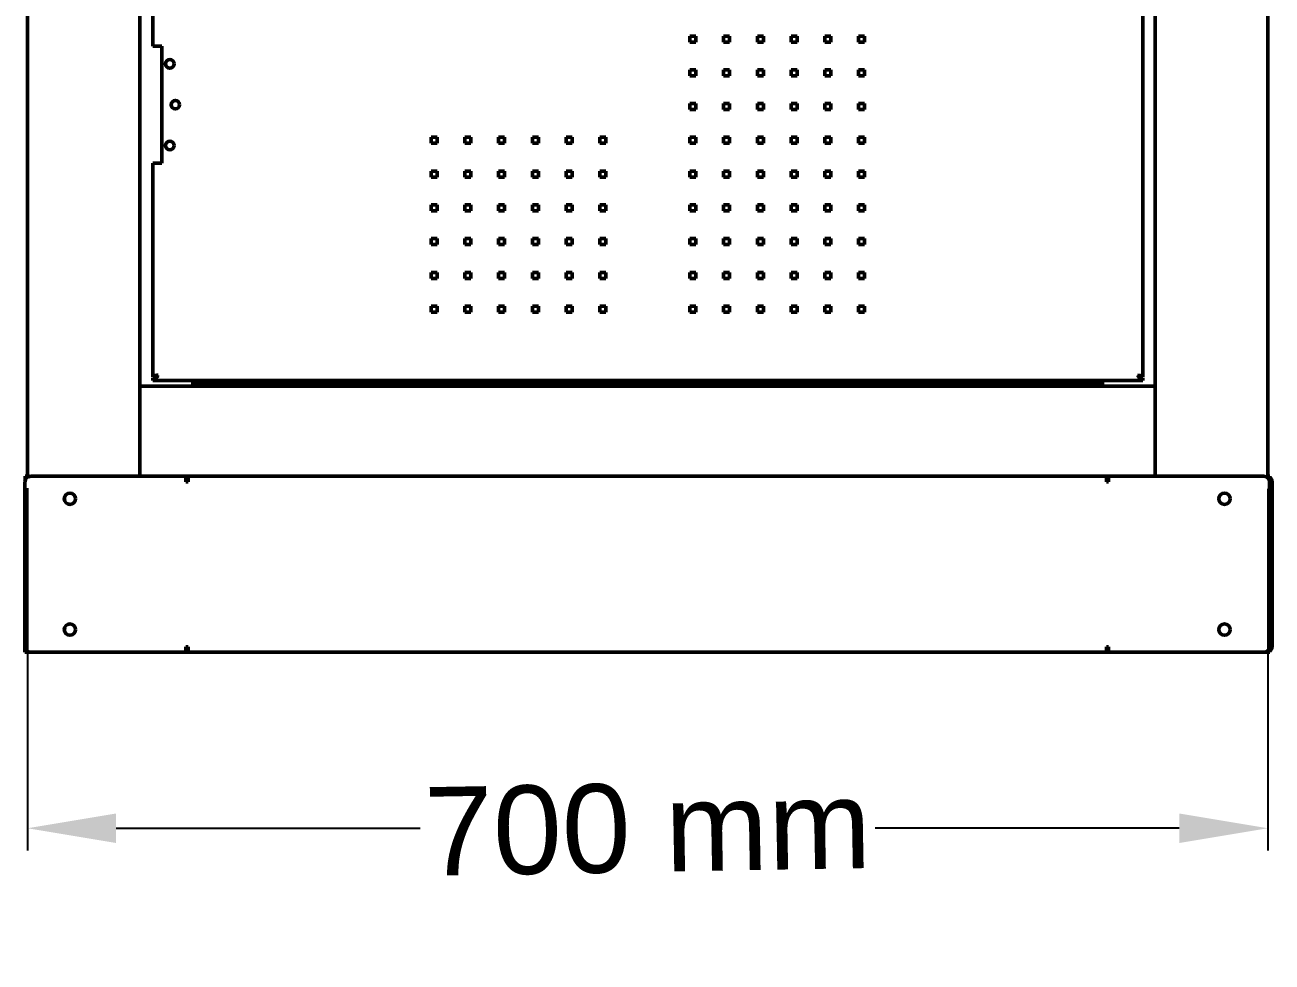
# Model space of a CAD drawing. Header units: millimetres. Extents: x 0 to 70, y -17 to 195.
# Drawn here: x 0 to 70.4, y -17.5 to 35.4 of the extents above; entities that cross this region are included whole.
import ezdxf

# ---------------------------------------------------------------- set-up
doc = ezdxf.new("R2010")
doc.units = ezdxf.units.MM
doc.layers.add('Visible (ANSI)', color=7, linetype='Continuous', lineweight=50)
doc.styles.get("Standard").update_dxf_attribs({"font": 'arial.ttf'})
doc.dimstyles.new('ISO-25', dxfattribs={"dimtxt": 2.5, "dimasz": 2.5, "dimexe": 1.25, "dimexo": 0.625, "dimtad": 1, "dimtxsty": 'Standard', "dimcen": -2.5, "dimadec": 0, "dimazin": 0, "dimtfac": 1, "dimtmove": 0, "dimatfit": 3, "dimfxl": 1, "dimarcsym": 0})

# ---------------------------------------------------------------- blocks, each defined once
blk = doc.blocks.new('*D20')
at = {"color": 0, "lineweight": -2}
for p, q in [((0.144, 9.249), (0.144, -11.192)), ((70.175, 9.212), (70.175, -11.192)), ((5.144, -9.942), (22.315, -9.942)), ((65.175, -9.942), (48.004, -9.942))]:
    blk.add_line(p, q, dxfattribs=at)
at = {"color": 0}
for points in [[(5.144, -9.108), (5.144, -10.775), (0.144, -9.942)], [(65.175, -10.775), (65.175, -9.108), (70.175, -9.942)]]:
    blk.add_solid(points, dxfattribs=at)
at = {"layer": 'Defpoints', "color": 0}
for p in [(0.144, 9.874), (70.175, 9.837), (70.175, -9.942)]:
    blk.add_point(p, dxfattribs=at)
at = {"color": 0, "insert": (35.159, -9.942), "char_height": 5, "attachment_point": 5, "rotation": 1}
blk.add_mtext('700 mm', dxfattribs=at)

msp = doc.modelspace()

# ---------------------------------------------------------------- linework, layer by layer
at = {"layer": 'Visible (ANSI)'}
for p, q in [((0.144, 9.874), (0.144, 194.615)), ((70.175, 194.615), (70.175, 9.837)), ((6.496, 189.835), (6.496, 14.986)), ((63.124, 189.457), (63.124, 15.54)), ((63.822, 14.986), (63.822, 189.835)), ((7.219, 34.205), (7.219, 170.792)), ((37.544, 34.779), (37.882, 34.779)), ((37.544, 34.441), (37.544, 34.779)), ((37.882, 34.779), (37.882, 34.441)), ((39.45, 34.779), (39.788, 34.779)), ((39.45, 34.441), (39.45, 34.779)), ((39.788, 34.779), (39.788, 34.441)), ((41.356, 34.779), (41.694, 34.779)), ((41.356, 34.441), (41.356, 34.779)), ((41.694, 34.779), (41.694, 34.441)), ((43.262, 34.779), (43.599, 34.779)), ((43.262, 34.441), (43.262, 34.779)), ((43.599, 34.779), (43.599, 34.441)), ((45.167, 34.779), (45.505, 34.779)), ((45.167, 34.441), (45.167, 34.779)), ((45.505, 34.779), (45.505, 34.441)), ((47.073, 34.779), (47.411, 34.779)), ((47.073, 34.441), (47.073, 34.779)), ((47.411, 34.779), (47.411, 34.441)), ((7.524, 34.205), (7.219, 34.205)), ((7.524, 34.205), (7.727, 34.205)), ((7.727, 34.205), (7.727, 27.598)), ((37.882, 34.441), (37.544, 34.441)), ((39.788, 34.441), (39.45, 34.441)), ((41.694, 34.441), (41.356, 34.441)), ((43.599, 34.441), (43.262, 34.441)), ((45.505, 34.441), (45.167, 34.441)), ((47.411, 34.441), (47.073, 34.441)), ((37.544, 32.873), (37.882, 32.873)), ((37.544, 32.535), (37.544, 32.873)), ((37.882, 32.535), (37.544, 32.535)), ((37.882, 32.873), (37.882, 32.535)), ((39.45, 32.873), (39.788, 32.873)), ((39.45, 32.535), (39.45, 32.873)), ((39.788, 32.535), (39.45, 32.535)), ((39.788, 32.873), (39.788, 32.535)), ((41.356, 32.873), (41.694, 32.873)), ((41.356, 32.535), (41.356, 32.873)), ((41.694, 32.535), (41.356, 32.535)), ((41.694, 32.873), (41.694, 32.535)), ((43.262, 32.873), (43.599, 32.873)), ((43.262, 32.535), (43.262, 32.873)), ((43.599, 32.535), (43.262, 32.535)), ((43.599, 32.873), (43.599, 32.535)), ((45.167, 32.873), (45.505, 32.873)), ((45.167, 32.535), (45.167, 32.873)), ((45.505, 32.535), (45.167, 32.535)), ((45.505, 32.873), (45.505, 32.535)), ((47.073, 32.873), (47.411, 32.873)), ((47.073, 32.535), (47.073, 32.873)), ((47.411, 32.535), (47.073, 32.535)), ((47.411, 32.873), (47.411, 32.535)), ((37.544, 30.967), (37.882, 30.967)), ((37.544, 30.629), (37.544, 30.967)), ((37.882, 30.629), (37.544, 30.629)), ((37.882, 30.967), (37.882, 30.629)), ((39.45, 30.967), (39.788, 30.967)), ((39.45, 30.629), (39.45, 30.967)), ((39.788, 30.629), (39.45, 30.629)), ((39.788, 30.967), (39.788, 30.629)), ((41.356, 30.967), (41.694, 30.967)), ((41.356, 30.629), (41.356, 30.967)), ((41.694, 30.629), (41.356, 30.629)), ((41.694, 30.967), (41.694, 30.629)), ((43.262, 30.967), (43.599, 30.967)), ((43.262, 30.629), (43.262, 30.967)), ((43.599, 30.629), (43.262, 30.629)), ((43.599, 30.967), (43.599, 30.629)), ((45.167, 30.967), (45.505, 30.967)), ((45.167, 30.629), (45.167, 30.967)), ((45.505, 30.629), (45.167, 30.629)), ((45.505, 30.967), (45.505, 30.629)), ((47.073, 30.967), (47.411, 30.967)), ((47.073, 30.629), (47.073, 30.967)), ((47.411, 30.629), (47.073, 30.629)), ((47.411, 30.967), (47.411, 30.629)), ((22.932, 29.061), (23.27, 29.061)), ((22.932, 28.723), (22.932, 29.061)), ((23.27, 29.061), (23.27, 28.723)), ((24.838, 29.061), (25.176, 29.061)), ((24.838, 28.723), (24.838, 29.061)), ((25.176, 29.061), (25.176, 28.723)), ((26.744, 29.061), (27.082, 29.061)), ((26.744, 28.723), (26.744, 29.061)), ((27.082, 29.061), (27.082, 28.723)), ((28.65, 29.061), (28.988, 29.061)), ((28.65, 28.723), (28.65, 29.061)), ((28.988, 29.061), (28.988, 28.723)), ((30.556, 29.061), (30.894, 29.061)), ((30.556, 28.723), (30.556, 29.061)), ((30.894, 29.061), (30.894, 28.723)), ((32.462, 29.061), (32.8, 29.061)), ((32.462, 28.723), (32.462, 29.061)), ((32.8, 29.061), (32.8, 28.723)), ((37.544, 29.061), (37.882, 29.061)), ((37.544, 28.723), (37.544, 29.061)), ((37.882, 29.061), (37.882, 28.723)), ((39.45, 29.061), (39.788, 29.061)), ((39.45, 28.723), (39.45, 29.061)), ((39.788, 29.061), (39.788, 28.723)), ((41.356, 29.061), (41.694, 29.061)), ((41.356, 28.723), (41.356, 29.061)), ((41.694, 29.061), (41.694, 28.723)), ((43.262, 29.061), (43.599, 29.061)), ((43.262, 28.723), (43.262, 29.061)), ((43.599, 29.061), (43.599, 28.723)), ((45.167, 29.061), (45.505, 29.061)), ((45.167, 28.723), (45.167, 29.061)), ((45.505, 29.061), (45.505, 28.723)), ((47.073, 29.061), (47.411, 29.061)), ((47.073, 28.723), (47.073, 29.061)), ((47.411, 29.061), (47.411, 28.723)), ((23.27, 28.723), (22.932, 28.723)), ((25.176, 28.723), (24.838, 28.723)), ((27.082, 28.723), (26.744, 28.723)), ((28.988, 28.723), (28.65, 28.723)), ((30.894, 28.723), (30.556, 28.723)), ((32.8, 28.723), (32.462, 28.723)), ((37.882, 28.723), (37.544, 28.723)), ((39.788, 28.723), (39.45, 28.723)), ((41.694, 28.723), (41.356, 28.723)), ((43.599, 28.723), (43.262, 28.723)), ((45.505, 28.723), (45.167, 28.723)), ((47.411, 28.723), (47.073, 28.723)), ((7.219, 27.598), (7.524, 27.598)), ((7.219, 15.54), (7.219, 27.598)), ((7.727, 27.598), (7.524, 27.598)), ((22.932, 27.155), (23.27, 27.155)), ((22.932, 26.818), (22.932, 27.155)), ((23.27, 26.818), (22.932, 26.818)), ((23.27, 27.155), (23.27, 26.818)), ((24.838, 27.155), (25.176, 27.155)), ((24.838, 26.818), (24.838, 27.155)), ((25.176, 26.818), (24.838, 26.818)), ((25.176, 27.155), (25.176, 26.818)), ((26.744, 27.155), (27.082, 27.155)), ((26.744, 26.818), (26.744, 27.155)), ((27.082, 26.818), (26.744, 26.818)), ((27.082, 27.155), (27.082, 26.818)), ((28.65, 27.155), (28.988, 27.155)), ((28.65, 26.818), (28.65, 27.155)), ((28.988, 26.818), (28.65, 26.818)), ((28.988, 27.155), (28.988, 26.818)), ((30.556, 27.155), (30.894, 27.155)), ((30.556, 26.818), (30.556, 27.155)), ((30.894, 26.818), (30.556, 26.818)), ((30.894, 27.155), (30.894, 26.818)), ((32.462, 27.155), (32.8, 27.155)), ((32.462, 26.818), (32.462, 27.155)), ((32.8, 26.818), (32.462, 26.818)), ((32.8, 27.155), (32.8, 26.818)), ((37.544, 27.155), (37.882, 27.155)), ((37.544, 26.818), (37.544, 27.155)), ((37.882, 26.818), (37.544, 26.818)), ((37.882, 27.155), (37.882, 26.818)), ((39.45, 27.155), (39.788, 27.155)), ((39.45, 26.818), (39.45, 27.155)), ((39.788, 26.818), (39.45, 26.818)), ((39.788, 27.155), (39.788, 26.818)), ((41.356, 27.155), (41.694, 27.155)), ((41.356, 26.818), (41.356, 27.155)), ((41.694, 26.818), (41.356, 26.818)), ((41.694, 27.155), (41.694, 26.818)), ((43.262, 27.155), (43.599, 27.155)), ((43.262, 26.818), (43.262, 27.155)), ((43.599, 26.818), (43.262, 26.818)), ((43.599, 27.155), (43.599, 26.818)), ((45.167, 27.155), (45.505, 27.155)), ((45.167, 26.818), (45.167, 27.155)), ((45.505, 26.818), (45.167, 26.818)), ((45.505, 27.155), (45.505, 26.818)), ((47.073, 27.155), (47.411, 27.155)), ((47.073, 26.818), (47.073, 27.155)), ((47.411, 26.818), (47.073, 26.818)), ((47.411, 27.155), (47.411, 26.818)), ((22.932, 25.25), (23.27, 25.25)), ((22.932, 24.912), (22.932, 25.25)), ((23.27, 24.912), (22.932, 24.912)), ((23.27, 25.25), (23.27, 24.912)), ((24.838, 25.25), (25.176, 25.25)), ((24.838, 24.912), (24.838, 25.25)), ((25.176, 24.912), (24.838, 24.912)), ((25.176, 25.25), (25.176, 24.912)), ((26.744, 25.25), (27.082, 25.25)), ((26.744, 24.912), (26.744, 25.25)), ((27.082, 24.912), (26.744, 24.912)), ((27.082, 25.25), (27.082, 24.912)), ((28.65, 25.25), (28.988, 25.25)), ((28.65, 24.912), (28.65, 25.25)), ((28.988, 24.912), (28.65, 24.912)), ((28.988, 25.25), (28.988, 24.912)), ((30.556, 25.25), (30.894, 25.25)), ((30.556, 24.912), (30.556, 25.25)), ((30.894, 24.912), (30.556, 24.912)), ((30.894, 25.25), (30.894, 24.912)), ((32.462, 25.25), (32.8, 25.25)), ((32.462, 24.912), (32.462, 25.25)), ((32.8, 24.912), (32.462, 24.912)), ((32.8, 25.25), (32.8, 24.912)), ((37.544, 25.25), (37.882, 25.25)), ((37.544, 24.912), (37.544, 25.25)), ((37.882, 24.912), (37.544, 24.912)), ((37.882, 25.25), (37.882, 24.912)), ((39.45, 25.25), (39.788, 25.25)), ((39.45, 24.912), (39.45, 25.25)), ((39.788, 24.912), (39.45, 24.912)), ((39.788, 25.25), (39.788, 24.912)), ((41.356, 25.25), (41.694, 25.25)), ((41.356, 24.912), (41.356, 25.25)), ((41.694, 24.912), (41.356, 24.912)), ((41.694, 25.25), (41.694, 24.912)), ((43.262, 25.25), (43.599, 25.25)), ((43.262, 24.912), (43.262, 25.25)), ((43.599, 24.912), (43.262, 24.912)), ((43.599, 25.25), (43.599, 24.912)), ((45.167, 25.25), (45.505, 25.25)), ((45.167, 24.912), (45.167, 25.25)), ((45.505, 24.912), (45.167, 24.912)), ((45.505, 25.25), (45.505, 24.912)), ((47.073, 25.25), (47.411, 25.25)), ((47.073, 24.912), (47.073, 25.25)), ((47.411, 24.912), (47.073, 24.912)), ((47.411, 25.25), (47.411, 24.912)), ((22.932, 23.344), (23.27, 23.344)), ((22.932, 23.006), (22.932, 23.344)), ((23.27, 23.344), (23.27, 23.006)), ((24.838, 23.344), (25.176, 23.344)), ((24.838, 23.006), (24.838, 23.344)), ((25.176, 23.344), (25.176, 23.006)), ((26.744, 23.344), (27.082, 23.344)), ((26.744, 23.006), (26.744, 23.344)), ((27.082, 23.344), (27.082, 23.006)), ((28.65, 23.344), (28.988, 23.344)), ((28.65, 23.006), (28.65, 23.344)), ((28.988, 23.344), (28.988, 23.006)), ((30.556, 23.344), (30.894, 23.344)), ((30.556, 23.006), (30.556, 23.344)), ((30.894, 23.344), (30.894, 23.006)), ((32.462, 23.344), (32.8, 23.344)), ((32.462, 23.006), (32.462, 23.344)), ((32.8, 23.344), (32.8, 23.006)), ((37.544, 23.344), (37.882, 23.344)), ((37.544, 23.006), (37.544, 23.344)), ((37.882, 23.344), (37.882, 23.006)), ((39.45, 23.344), (39.788, 23.344)), ((39.45, 23.006), (39.45, 23.344)), ((39.788, 23.344), (39.788, 23.006)), ((41.356, 23.344), (41.694, 23.344)), ((41.356, 23.006), (41.356, 23.344)), ((41.694, 23.344), (41.694, 23.006)), ((43.262, 23.344), (43.599, 23.344)), ((43.262, 23.006), (43.262, 23.344)), ((43.599, 23.344), (43.599, 23.006)), ((45.167, 23.344), (45.505, 23.344)), ((45.167, 23.006), (45.167, 23.344)), ((45.505, 23.344), (45.505, 23.006)), ((47.073, 23.344), (47.411, 23.344)), ((47.073, 23.006), (47.073, 23.344)), ((47.411, 23.344), (47.411, 23.006)), ((23.27, 23.006), (22.932, 23.006)), ((25.176, 23.006), (24.838, 23.006)), ((27.082, 23.006), (26.744, 23.006)), ((28.988, 23.006), (28.65, 23.006)), ((30.894, 23.006), (30.556, 23.006)), ((32.8, 23.006), (32.462, 23.006)), ((37.882, 23.006), (37.544, 23.006)), ((39.788, 23.006), (39.45, 23.006)), ((41.694, 23.006), (41.356, 23.006)), ((43.599, 23.006), (43.262, 23.006)), ((45.505, 23.006), (45.167, 23.006)), ((47.411, 23.006), (47.073, 23.006)), ((22.932, 21.438), (23.27, 21.438)), ((22.932, 21.1), (22.932, 21.438)), ((23.27, 21.438), (23.27, 21.1)), ((24.838, 21.438), (25.176, 21.438)), ((24.838, 21.1), (24.838, 21.438)), ((25.176, 21.438), (25.176, 21.1)), ((26.744, 21.438), (27.082, 21.438)), ((26.744, 21.1), (26.744, 21.438)), ((27.082, 21.438), (27.082, 21.1)), ((28.65, 21.438), (28.988, 21.438)), ((28.65, 21.1), (28.65, 21.438)), ((28.988, 21.438), (28.988, 21.1)), ((30.556, 21.438), (30.894, 21.438)), ((30.556, 21.1), (30.556, 21.438)), ((30.894, 21.438), (30.894, 21.1)), ((32.462, 21.438), (32.8, 21.438)), ((32.462, 21.1), (32.462, 21.438)), ((32.8, 21.438), (32.8, 21.1)), ((37.544, 21.438), (37.882, 21.438)), ((37.544, 21.1), (37.544, 21.438)), ((37.882, 21.438), (37.882, 21.1)), ((39.45, 21.438), (39.788, 21.438)), ((39.45, 21.1), (39.45, 21.438)), ((39.788, 21.438), (39.788, 21.1)), ((41.356, 21.438), (41.694, 21.438)), ((41.356, 21.1), (41.356, 21.438)), ((41.694, 21.438), (41.694, 21.1)), ((43.262, 21.438), (43.599, 21.438)), ((43.262, 21.1), (43.262, 21.438)), ((43.599, 21.438), (43.599, 21.1)), ((45.167, 21.438), (45.505, 21.438)), ((45.167, 21.1), (45.167, 21.438)), ((45.505, 21.438), (45.505, 21.1)), ((47.073, 21.438), (47.411, 21.438)), ((47.073, 21.1), (47.073, 21.438)), ((47.411, 21.438), (47.411, 21.1)), ((23.27, 21.1), (22.932, 21.1)), ((25.176, 21.1), (24.838, 21.1)), ((27.082, 21.1), (26.744, 21.1)), ((28.988, 21.1), (28.65, 21.1)), ((30.894, 21.1), (30.556, 21.1)), ((32.8, 21.1), (32.462, 21.1)), ((37.882, 21.1), (37.544, 21.1)), ((39.788, 21.1), (39.45, 21.1)), ((41.694, 21.1), (41.356, 21.1)), ((43.599, 21.1), (43.262, 21.1)), ((45.505, 21.1), (45.167, 21.1)), ((47.411, 21.1), (47.073, 21.1)), ((22.932, 19.532), (23.27, 19.532)), ((22.932, 19.194), (22.932, 19.532)), ((23.27, 19.194), (22.932, 19.194)), ((23.27, 19.532), (23.27, 19.194)), ((24.838, 19.532), (25.176, 19.532)), ((24.838, 19.194), (24.838, 19.532)), ((25.176, 19.194), (24.838, 19.194)), ((25.176, 19.532), (25.176, 19.194)), ((26.744, 19.532), (27.082, 19.532)), ((26.744, 19.194), (26.744, 19.532)), ((27.082, 19.194), (26.744, 19.194)), ((27.082, 19.532), (27.082, 19.194)), ((28.65, 19.532), (28.988, 19.532)), ((28.65, 19.194), (28.65, 19.532)), ((28.988, 19.194), (28.65, 19.194)), ((28.988, 19.532), (28.988, 19.194)), ((30.556, 19.532), (30.894, 19.532)), ((30.556, 19.194), (30.556, 19.532)), ((30.894, 19.194), (30.556, 19.194)), ((30.894, 19.532), (30.894, 19.194)), ((32.462, 19.532), (32.8, 19.532)), ((32.462, 19.194), (32.462, 19.532)), ((32.8, 19.194), (32.462, 19.194)), ((32.8, 19.532), (32.8, 19.194)), ((37.544, 19.532), (37.882, 19.532)), ((37.544, 19.194), (37.544, 19.532)), ((37.882, 19.194), (37.544, 19.194)), ((37.882, 19.532), (37.882, 19.194)), ((39.45, 19.532), (39.788, 19.532)), ((39.45, 19.194), (39.45, 19.532)), ((39.788, 19.194), (39.45, 19.194)), ((39.788, 19.532), (39.788, 19.194)), ((41.356, 19.532), (41.694, 19.532)), ((41.356, 19.194), (41.356, 19.532)), ((41.694, 19.194), (41.356, 19.194)), ((41.694, 19.532), (41.694, 19.194)), ((43.262, 19.532), (43.599, 19.532)), ((43.262, 19.194), (43.262, 19.532)), ((43.599, 19.194), (43.262, 19.194)), ((43.599, 19.532), (43.599, 19.194)), ((45.167, 19.532), (45.505, 19.532)), ((45.167, 19.194), (45.167, 19.532)), ((45.505, 19.194), (45.167, 19.194)), ((45.505, 19.532), (45.505, 19.194)), ((47.073, 19.532), (47.411, 19.532)), ((47.073, 19.194), (47.073, 19.532)), ((47.411, 19.194), (47.073, 19.194)), ((47.411, 19.532), (47.411, 19.194)), ((7.372, 15.54), (7.219, 15.54)), ((7.372, 15.54), (7.382, 15.54)), ((62.972, 15.54), (62.961, 15.54)), ((62.972, 15.54), (63.124, 15.54)), ((6.496, 15.008), (63.822, 15.008)), ((6.496, 14.474), (6.496, 14.986)), ((7.219, 15.489), (7.219, 15.337)), ((63.124, 15.337), (7.219, 15.337)), ((9.482, 15.337), (9.482, 15.008)), ((9.482, 15.129), (14.829, 15.129)), ((20.864, 15.129), (14.829, 15.129)), ((14.829, 15.129), (14.829, 15.008)), ((14.829, 15.129), (14.829, 15.129)), ((14.829, 15.008), (14.829, 15.129)), ((20.864, 15.129), (49.452, 15.129)), ((20.864, 15.129), (20.864, 15.008)), ((49.452, 15.008), (49.452, 15.129)), ((55.487, 15.129), (49.452, 15.129)), ((55.487, 15.008), (55.487, 15.129)), ((55.487, 15.129), (55.488, 15.129)), ((55.488, 15.129), (55.488, 15.008)), ((55.488, 15.129), (60.837, 15.129)), ((60.837, 15.008), (60.837, 15.337)), ((63.124, 15.489), (63.124, 15.337)), ((63.825, 14.474), (63.825, 14.971)), ((6.496, 10.459), (6.496, 14.474)), ((63.825, 14.474), (63.825, 10.459)), ((0.022, 9.723), (0.022, 9.926)), ((0.144, 9.926), (0.022, 9.926)), ((0.318, 9.926), (9.09, 9.926)), ((6.496, 10.459), (6.496, 9.948)), ((6.496, 9.948), (6.496, 9.926)), ((9.212, 9.926), (9.09, 9.926)), ((9.09, 9.621), (9.09, 9.926)), ((9.212, 9.926), (61.061, 9.926)), ((9.212, 9.926), (9.212, 9.682)), ((61.183, 9.926), (61.061, 9.926)), ((61.061, 9.682), (61.061, 9.926)), ((61.183, 9.926), (69.955, 9.926)), ((61.183, 9.926), (61.183, 9.621)), ((63.822, 9.926), (63.822, 9.948)), ((63.825, 10.459), (63.825, 9.963)), ((70.297, 9.926), (70.175, 9.926)), ((70.297, 9.926), (70.297, 9.608)), ((0, 0), (0, 9.608)), ((9.212, 9.621), (9.09, 9.621)), ((9.212, 9.682), (9.212, 9.621)), ((61.061, 9.621), (61.061, 9.682)), ((61.183, 9.621), (61.061, 9.621)), ((70.273, 9.608), (70.273, 0.318)), ((70.297, 0.318), (70.297, 9.608)), ((70.417, 0.318), (70.417, 9.608)), ((9.09, 0), (0, 0)), ((0.022, 0), (0.144, 0)), ((0.144, 0.028), (0.144, 0.052)), ((0.144, 0.028), (0.187, 0.028)), ((0.144, 0.028), (0.144, 0)), ((9.09, 0), (9.09, 0.305)), ((9.09, 0.305), (9.212, 0.305)), ((9.212, 0.028), (9.09, 0.028)), ((9.212, 0.305), (9.212, 0.244)), ((9.212, 0.244), (9.212, 0)), ((61.061, 0), (9.212, 0)), ((61.061, 0.244), (61.061, 0.305)), ((61.061, 0.305), (61.183, 0.305)), ((61.061, 0), (61.061, 0.244)), ((61.183, 0.028), (61.061, 0.028)), ((61.183, 0.305), (61.183, 0)), ((69.955, 0), (61.183, 0)), ((70.086, 0.028), (70.175, 0.028)), ((70.175, 0.088), (70.175, 0.028)), ((70.175, 0), (70.175, 0.028)), ((70.297, 0.318), (70.297, 0)), ((0.266, 0), (0.318, 0)), ((9.09, 0), (9.212, 0)), ((61.183, 0), (61.061, 0)), ((69.955, 0), (70.053, 0)), ((70.053, 0), (70.099, 0)), ((70.175, 0), (70.297, 0))]:
    msp.add_line(p, q, dxfattribs=at)
for centre, radius in [((8.176, 33.204), 0.241), ((8.494, 30.901), 0.241), ((8.176, 28.599), 0.241), ((2.541, 8.655), 0.318), ((67.732, 8.655), 0.318), ((2.541, 1.271), 0.318), ((67.732, 1.271), 0.318)]:
    msp.add_circle(centre, radius, dxfattribs=at)
for centre, radius, start, end in [((0.318, 9.608), 0.318, 90, 180), ((69.955, 9.608), 0.318, 0, 90), ((70.099, 9.608), 0.318, 0, 51.35883), ((0.318, 0.318), 0.318, 180, 270), ((0.266, 0.244), 0.244, 242.30284, 270), ((69.955, 0.318), 0.318, 270, 0), ((70.053, 0.244), 0.244, 270, 297.69716), ((70.099, 0.318), 0.318, 270, 283.91257), ((70.099, 0.318), 0.318, 308.64117, 0)]:
    msp.add_arc(centre, radius, start, end, dxfattribs=at)
for points, knots in [([(7.524, 15.642), (7.42, 15.62), (7.318, 15.598), (7.264, 15.576), (7.235, 15.564), (7.219, 15.552), (7.219, 15.54)], [0, 0, 0, 0, 1.022257, 1.022257, 1.022257, 1.570796, 1.570796, 1.570796, 1.570796]), ([(7.219, 15.337), (7.285, 15.337), (7.351, 15.394), (7.418, 15.483), (7.453, 15.53), (7.489, 15.586), (7.524, 15.642)], [0, 0, 0, 0, 1.022257, 1.022257, 1.022257, 1.570796, 1.570796, 1.570796, 1.570796]), ([(7.524, 15.642), (7.445, 15.58), (7.367, 15.52), (7.288, 15.499), (7.265, 15.493), (7.242, 15.489), (7.219, 15.489)], [0, 0, 0, 0, 1.215675, 1.215675, 1.215675, 1.570796, 1.570796, 1.570796, 1.570796]), ([(7.524, 15.642), (7.462, 15.616), (7.403, 15.589), (7.381, 15.563), (7.375, 15.556), (7.372, 15.548), (7.372, 15.54)], [0, 0, 0, 0, 1.215675, 1.215675, 1.215675, 1.570796, 1.570796, 1.570796, 1.570796]), ([(62.82, 15.642), (62.886, 15.538), (62.952, 15.436), (63.018, 15.382), (63.053, 15.353), (63.089, 15.337), (63.124, 15.337)], [0, 0, 0, 0, 1.022257, 1.022257, 1.022257, 1.570796, 1.570796, 1.570796, 1.570796]), ([(62.82, 15.642), (62.898, 15.58), (62.977, 15.52), (63.056, 15.499), (63.079, 15.493), (63.101, 15.489), (63.124, 15.489)], [0, 0, 0, 0, 1.215675, 1.215675, 1.215675, 1.570796, 1.570796, 1.570796, 1.570796]), ([(63.124, 15.54), (63.124, 15.562), (63.067, 15.584), (62.979, 15.606), (62.931, 15.618), (62.875, 15.63), (62.82, 15.642)], [0, 0, 0, 0, 1.022257, 1.022257, 1.022257, 1.570796, 1.570796, 1.570796, 1.570796]), ([(62.82, 15.642), (62.881, 15.616), (62.941, 15.589), (62.962, 15.563), (62.969, 15.556), (62.972, 15.548), (62.972, 15.54)], [0, 0, 0, 0, 1.215675, 1.215675, 1.215675, 1.570796, 1.570796, 1.570796, 1.570796])]:
    msp.add_open_spline(points, degree=3, knots=knots, dxfattribs=at)

# ---------------------------------------------------------------- dimensions: what is measured, and where the dimension line sits
at = {"color": 7}
dim = msp.add_linear_dim(base=(70.175, -9.942), p1=(0.144, 9.874), p2=(70.175, 9.837), angle=180, text='700 mm', dimstyle='ISO-25', override={"dimtxt": 5, "dimasz": 5}, dxfattribs=at)
dim.commit()
dim.dimension.update_dxf_attribs({"geometry": '*D20', "text_midpoint": (35.159, -9.942), "dimtype": 160, "text_rotation": 1})

doc.saveas('drawing.dxf')
